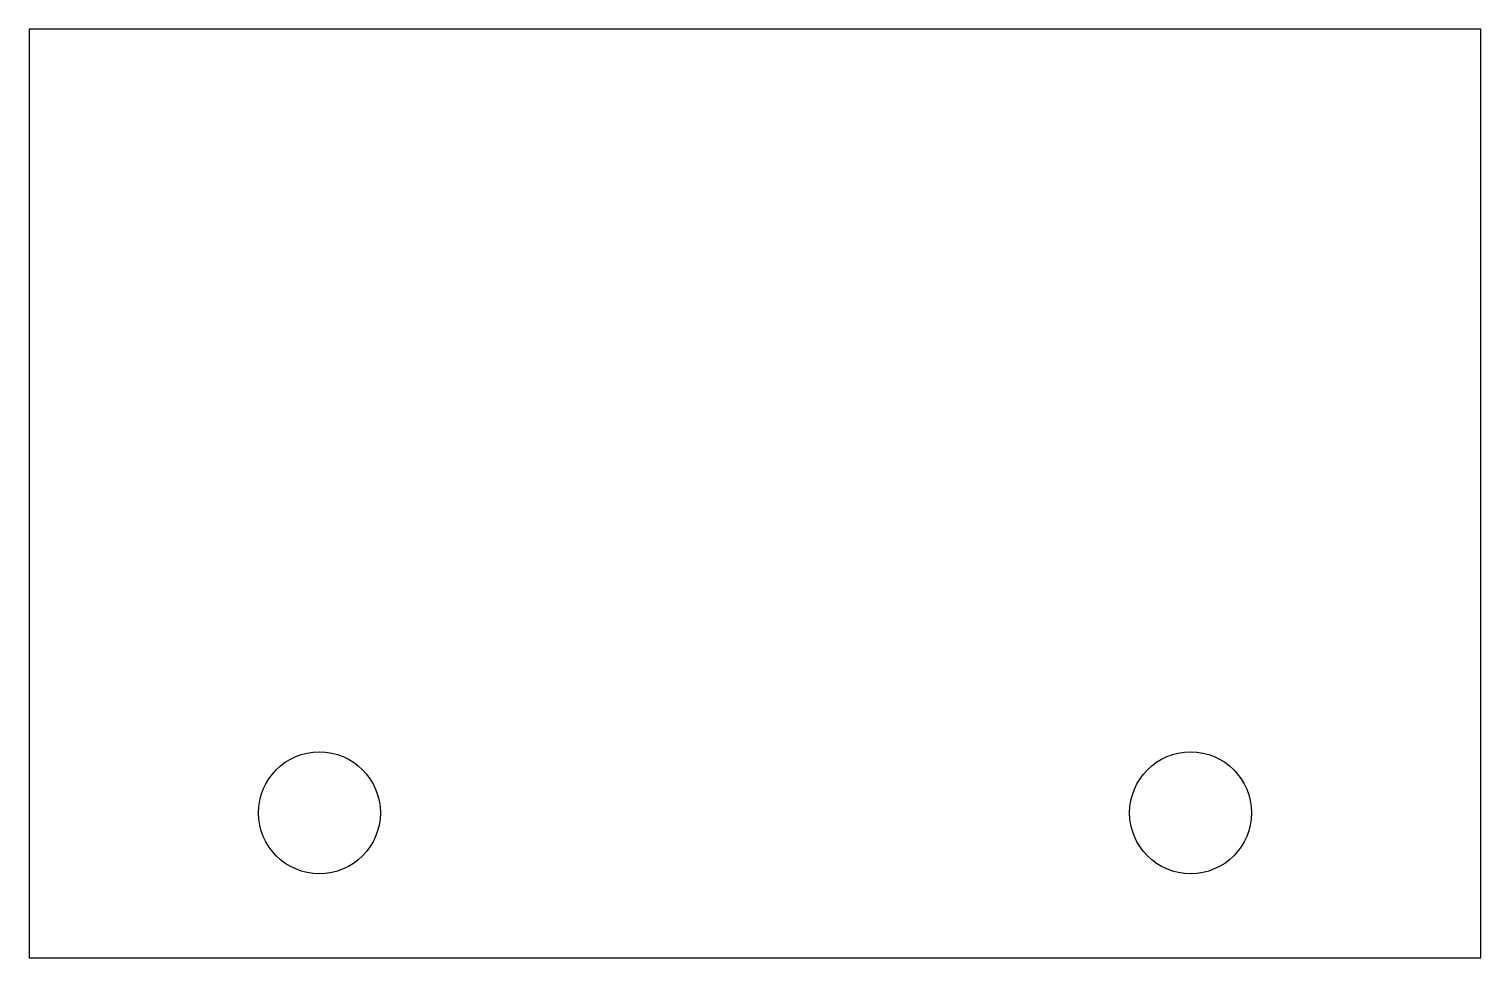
# Model space of a CAD drawing. Header units: millimetres. Extents: x -50 to 0, y -32 to 0.
import ezdxf

# ---------------------------------------------------------------- set-up
doc = ezdxf.new("R2010")
doc.units = ezdxf.units.MM
doc.layers.get('0').update_dxf_attribs({"linetype": 'CONTINUOUS'})

msp = doc.modelspace()

# ---------------------------------------------------------------- linework, layer by layer
for points in [[(0, -32), (0, 0), (-50, 0), (-50, -32)], [(0, 0), (-50, 0), (-50, -32), (0, -32)]]:
    msp.add_lwpolyline(points, close=True)
for centre in [(-40, -27), (-40, -27), (-10, -27), (-10, -27)]:
    msp.add_circle(centre, 2.1)

doc.saveas('drawing.dxf')
